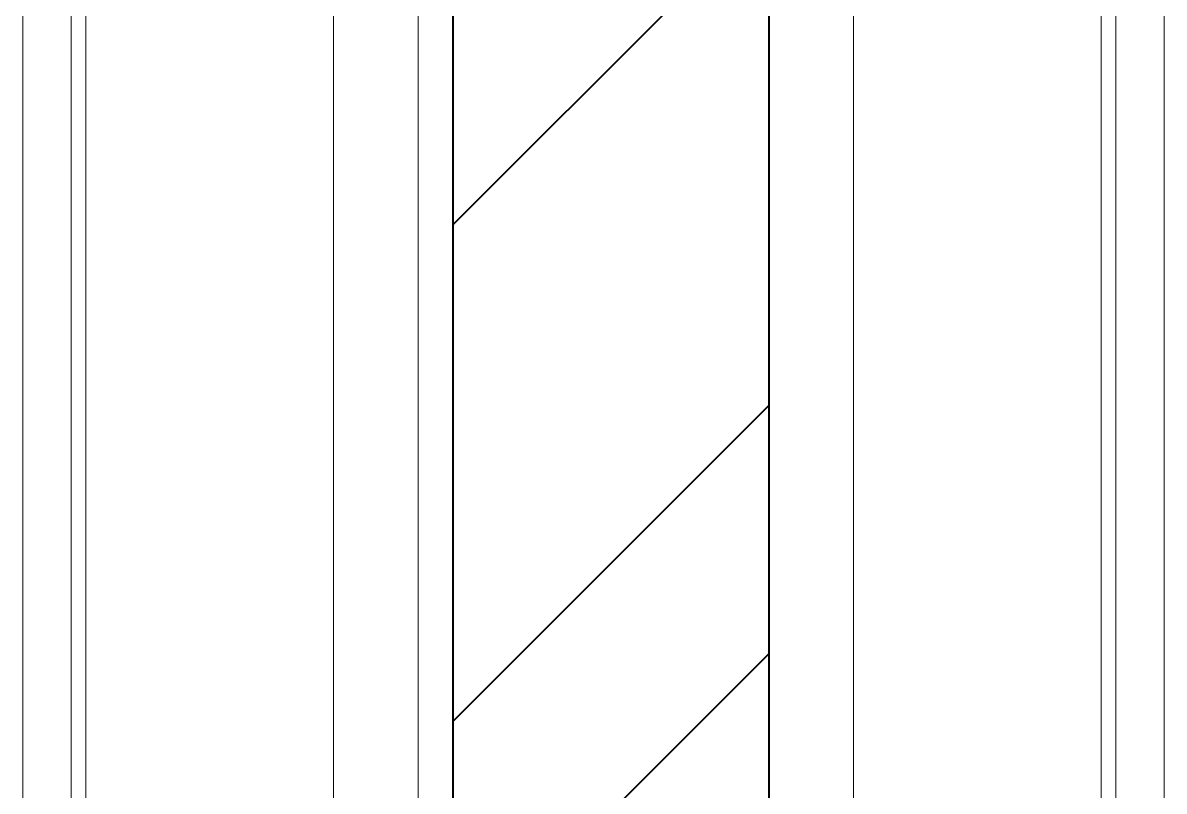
# Model space of a CAD drawing. Header units: inches. Extents: x 141029 to 166402, y -23568 to -18036.
# Drawn here: x 151935.5 to 151951.76, y -22476.29 to -22465.34 of the extents above; entities that cross this region are included whole.
import ezdxf

# ---------------------------------------------------------------- set-up
doc = ezdxf.new("R2010")
doc.units = ezdxf.units.IN
doc.header["$LTSCALE"] = 0.5
doc.header["$MEASUREMENT"] = 0
doc.layers.add('wall', color=1, linetype='Continuous', lineweight=40)
doc.layers.add('window', color=4, linetype='Continuous', lineweight=13)

msp = doc.modelspace()

# ---------------------------------------------------------------- hatches: boundary and pattern name
at = {"layer": 'wall'}
h = msp.add_hatch(dxfattribs=at)
h.set_pattern_fill('ANSI32', color=256, scale=20, style=0)
h.set_pattern_definition([(45, (-3727.9144, -166.056), (-5.30330086, 5.30330086), []), (45, (-3724.379, -166.056), (-5.30330086, 5.30330086), [])])
h.paths.add_polyline_path([(151941.631, -22393.073), (151946.131, -22393.073), (151946.131, -22299.073), (151941.631, -22299.073)])
h.paths.add_polyline_path([(151946.131, -22407.073), (151941.631, -22407.073), (151941.631, -22501.073), (151946.131, -22501.073)])
h.paths.add_polyline_path([(151941.631, -22201.165), (151946.131, -22201.165), (151946.131, -22191.073), (151941.631, -22191.073)])

# ---------------------------------------------------------------- linework, layer by layer
for p, q in [((151946.131, -22501.073), (151946.131, -22398.073)), ((151941.631, -22501.073), (151941.631, -22407.073))]:
    msp.add_line(p, q, dxfattribs=at)
at = {"layer": 'window'}
for p, q in [((151941.131, -22501.073), (151941.131, -22417.258)), ((151946.131, -22501.073), (151946.131, -22417.258)), ((151939.925, -22501.073), (151939.925, -22418.655)), ((151947.336, -22418.655), (151947.336, -22501.073)), ((151936.4, -22501.073), (151936.4, -22422.758)), ((151950.861, -22422.758), (151950.861, -22501.073)), ((151936.19, -22423.003), (151936.19, -22501.073)), ((151951.071, -22501.073), (151951.071, -22423.003)), ((151935.5, -22501.073), (151935.5, -22423.806)), ((151951.761, -22423.806), (151951.761, -22501.073))]:
    msp.add_line(p, q, dxfattribs=at)

doc.saveas('drawing.dxf')
